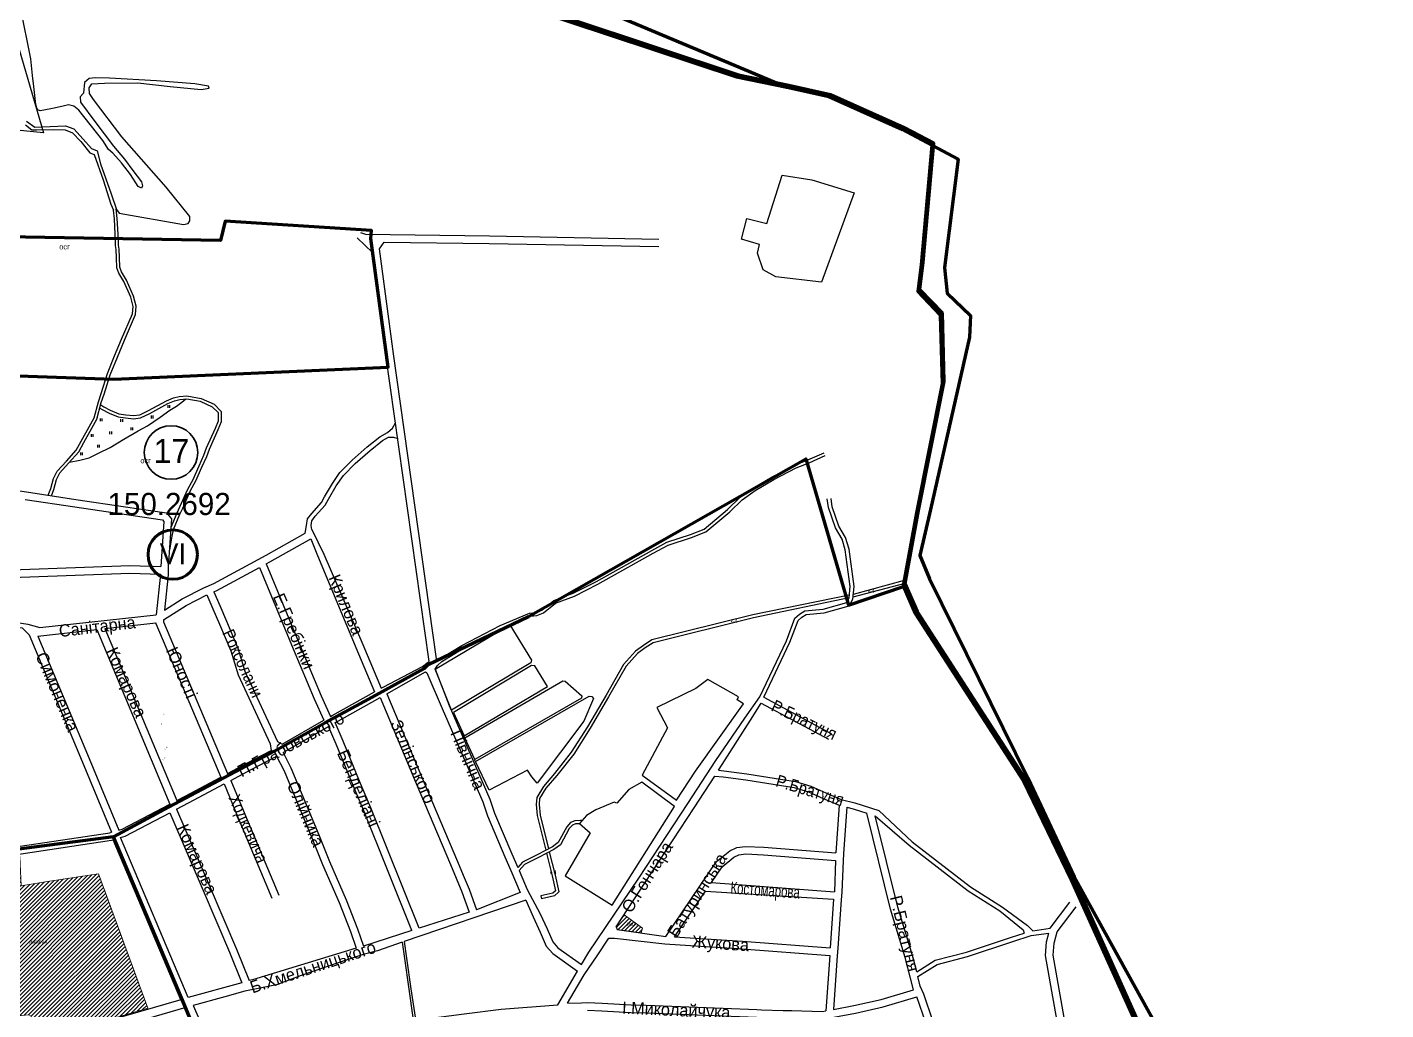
# Model space of a CAD drawing. Header units: millimetres. Extents: x 1378883 to 1389513, y 5662980 to 5673292.
# Drawn here: x 1385637 to 1387423, y 5668416 to 5669708 of the extents above; entities that cross this region are included whole.
import ezdxf
from ezdxf.enums import TextEntityAlignment as Align

# ---------------------------------------------------------------- set-up
doc = ezdxf.new("R2010")
doc.units = ezdxf.units.MM
doc.layers.add('_5Інше', color=252, linetype='Continuous', lineweight=25)
for name, color, linetype in [('N-raion', 1, 'Continuous'), ('PAY', 4, 'Continuous'), ('zona', 3, 'Continuous'), ('вулиці', 7, 'Continuous'), ('ВулНазва', 7, 'Continuous'), ('КартаСкан', 252, 'Continuous'), ('межа по генплану', 7, 'Continuous'), ('район', 6, 'Continuous'), ('Штамп', 7, 'Continuous')]:
    doc.layers.add(name, color=color, linetype=linetype)
doc.styles.add('GRAD', font='crr36__c.shx', dxfattribs={"oblique": 10})
picture_1 = doc.add_image_def('image1.tif', size_in_pixel=(29607, 29619))
pattern_1 = [(45, (2.4066, 2.8008), (-2.6516504294, 2.6516504294), [])]

# ---------------------------------------------------------------- blocks, each defined once
blk = doc.blocks.new('ТуріяВодоох')
at = {"layer": '_5Інше', "color": 140}
blk.add_lwpolyline([(48682, 27510), (48729, 27348), (48132, 27408), (47610, 27124), (47504, 26544), (47282, 26450), (47208, 26336), (47222, 26234), (47363, 26200), (47363, 26078), (47280, 26086), (47240, 25798), (47150, 25804), (47109, 25544), (47065, 25543), (47056, 25444), (47121, 25294), (47100, 25160), (46916, 25122), (46917, 25059), (46964, 25058), (46928, 24645), (46824, 24304)], dxfattribs=at)

msp = doc.modelspace()

# ---------------------------------------------------------------- hatches: boundary and pattern name
at = {"layer": 'вулиці', "lineweight": -2}
h = msp.add_hatch(dxfattribs=at)
h.set_pattern_fill('ANSI31', color=5, scale=30, style=0)
h.set_pattern_definition(pattern_1)
h.paths.add_polyline_path([(1385644.2, 5668373.9), (1385750.7, 5668405.2), (1385795.1, 5668418.4), (1385730.5, 5668595.2), (1385663.1, 5668585), (1385628.6, 5668579), (1385626.8, 5668617.7), (1385542.9, 5668607.7), (1385540, 5668604.6), (1385544.9, 5668500.8), (1385550.2, 5668402.9), (1385553.8, 5668401.8), (1385584, 5668404.7), (1385641.8, 5668410)])
h.paths.add_polyline_path([(1385633.7, 5668501.5), (1385668.7, 5668501.5), (1385668.7, 5668509), (1385633.7, 5668509)], flags=24)
h = msp.add_hatch(dxfattribs=at)
h.set_pattern_fill('ANSI31', color=2, scale=30, style=0)
h.set_pattern_definition(pattern_1)
h.paths.add_polyline_path([(1386410.9, 5668525.1), (1386412.4, 5668521.7), (1386444, 5668517.3), (1386445.7, 5668523.4), (1386421.5, 5668541.2)])
h.paths.add_polyline_path([(1386423.9, 5668526.8), (1386439.8, 5668526.8), (1386439.8, 5668531.8), (1386423.9, 5668531.8)], flags=24)

# ---------------------------------------------------------------- linework, layer by layer
at = {"layer": 'N-raion', "color": 1, "lineweight": 35}
msp.add_circle((1385825.8, 5669148.9), 35.2, dxfattribs=at)
at = {"layer": 'zona', "color": 3, "lineweight": 60}
msp.add_circle((1385828, 5669014.7), 32.5, dxfattribs=at)
at = {"layer": 'вулиці', "color": 7}
for p, q in [((1385822, 5669207.6), (1385822, 5669211.2)), ((1385824.4, 5669207.6), (1385824.4, 5669211.2)), ((1385732.9, 5669190), (1385732.9, 5669193.6)), ((1385735.3, 5669190), (1385735.3, 5669193.6)), ((1385759.9, 5669189.2), (1385759.9, 5669192.8)), ((1385762.3, 5669189.2), (1385762.3, 5669192.8)), ((1385799.9, 5669193.8), (1385799.9, 5669197.4)), ((1385802.3, 5669193.8), (1385802.3, 5669197.4)), ((1385721.1, 5669169.6), (1385721.1, 5669173.2)), ((1385723.5, 5669169.6), (1385723.5, 5669173.2)), ((1385745.3, 5669173.1), (1385745.3, 5669176.7)), ((1385747.7, 5669173.1), (1385747.7, 5669176.7)), ((1385773.2, 5669178.2), (1385773.2, 5669181.8)), ((1385775.6, 5669178.2), (1385775.6, 5669181.8)), ((1385729.5, 5669155.3), (1385729.5, 5669158.9)), ((1385731.9, 5669155.3), (1385731.9, 5669158.9)), ((1385707, 5669145.2), (1385707, 5669148.8)), ((1385709.4, 5669145.2), (1385709.4, 5669148.8))]:
    msp.add_line(p, q, dxfattribs=at)
for points in [[(1385635.9, 5669584.6), (1385646.5, 5669576.7), (1385686.9, 5669578.5), (1385698.1, 5669574.4), (1385710.2, 5669560.7), (1385721.1, 5669548.7), (1385728.7, 5669545.4), (1385732.8, 5669528.3), (1385746.9, 5669489.1), (1385754.1, 5669468.3), (1385757.5, 5669463.7), (1385842.3, 5669448.8), (1385848.3, 5669450.1), (1385850.5, 5669453.7), (1385850.3, 5669459.2), (1385819.4, 5669497.6), (1385760.9, 5669563.9), (1385723.8, 5669612.8), (1385718.7, 5669620.9), (1385718.1, 5669628.3), (1385721.6, 5669633.8), (1385738.3, 5669634.3), (1385782.3, 5669635), (1385824.8, 5669630.3), (1385865.3, 5669626.2), (1385875.8, 5669627.7), (1385875.2, 5669630.6), (1385856.9, 5669633.7), (1385806.5, 5669637.6), (1385744.8, 5669641), (1385725.9, 5669641.6), (1385717.9, 5669640.5), (1385712.1, 5669635.4), (1385710.8, 5669621.2), (1385706.2, 5669616.6), (1385706.9, 5669609.6), (1385725.7, 5669583.9), (1385750.1, 5669551.6), (1385764.5, 5669534.7), (1385775.4, 5669519.6), (1385787.1, 5669504.7), (1385788.3, 5669499.4), (1385786.8, 5669496.6), (1385782.5, 5669498.8), (1385772.3, 5669514.3), (1385760.8, 5669529.9), (1385749.1, 5669542.4), (1385743.7, 5669547.3), (1385736.2, 5669559), (1385704.7, 5669598.9), (1385697.9, 5669604.2), (1385691.1, 5669605.8), (1385683.8, 5669604.3), (1385670, 5669601.2), (1385658.5, 5669598.8), (1385653.5, 5669598.1), (1385650.4, 5669599.4), (1385649.2, 5669601.6), (1385647.9, 5669606.5), (1385645.3, 5669630.1), (1385643.4, 5669644.7), (1385641.2, 5669666.6), (1385627.8, 5669733.9)], [(1385664.4, 5669092.7), (1385667.9, 5669101.4), (1385671.3, 5669114.9), (1385676.2, 5669124.5), (1385688.1, 5669137.4), (1385701.2, 5669152), (1385707.8, 5669164), (1385718.3, 5669182.8), (1385724.7, 5669194.4), (1385730.3, 5669215.7), (1385733.9, 5669226.7), (1385742.1, 5669252.6), (1385751.6, 5669275.9), (1385760.7, 5669298.1), (1385775.3, 5669331.3), (1385776, 5669340.8), (1385772.8, 5669353.3), (1385763.8, 5669373.7), (1385757.2, 5669384.7), (1385754.3, 5669391.7), (1385754.1, 5669405), (1385753.6, 5669415.7), (1385752.8, 5669421.1), (1385752.3, 5669435.8), (1385751.2, 5669456.1), (1385749.9, 5669467.4)], [(1385668.5, 5669092.1), (1385671.7, 5669100.2), (1385675.1, 5669113.4), (1385679.5, 5669122.2), (1385691, 5669134.7), (1385704.5, 5669149.7), (1385711.3, 5669162), (1385721.8, 5669180.8), (1385728.4, 5669192.9), (1385734.1, 5669214.6), (1385737.7, 5669225.5), (1385745.9, 5669251.2), (1385755.3, 5669274.4), (1385764.4, 5669296.5), (1385779.2, 5669330.3), (1385780, 5669341.1), (1385776.6, 5669354.6), (1385767.3, 5669375.5), (1385760.8, 5669386.5), (1385758.3, 5669392.6), (1385758.1, 5669405.1), (1385757.6, 5669416.1), (1385756.8, 5669421.5), (1385756.3, 5669436), (1385755.1, 5669456.5), (1385753.7, 5669469.4)], [(1386074.8, 5669438.1), (1386081.5, 5669435.8), (1386244.5, 5669433.7), (1386467.4, 5669429.6)], [(1386162, 5668872.1), (1386165.3, 5668874.2), (1386108.2, 5669277.3), (1386090.5, 5669411.9), (1386070.6, 5669431.2)], [(1386174.9, 5668877.8), (1386118.1, 5669278.6), (1386099.9, 5669416.6), (1386106, 5669425.5)], [(1386106, 5669425.5), (1386244.3, 5669423.7), (1386467.3, 5669419.6)], [(1385733.3, 5669211.4), (1385737.2, 5669209.1), (1385745.9, 5669204.4), (1385757.3, 5669199.7), (1385766.5, 5669198.4), (1385776.2, 5669197.5), (1385784.6, 5669198.3), (1385796, 5669204), (1385820, 5669216.9), (1385828.9, 5669220.6), (1385836.6, 5669222.6), (1385846.7, 5669223.4), (1385865.3, 5669220), (1385882.3, 5669212.5), (1385891.7, 5669202.9), (1385891.7, 5669189.4), (1385887.2, 5669178.9), (1385875.8, 5669152.9), (1385872.3, 5669143.3), (1385865.9, 5669129.3), (1385858.1, 5669111.3), (1385850.9, 5669098.5), (1385840.7, 5669075.2), (1385837.1, 5669067.5), (1385828.7, 5669047.1), (1385826.8, 5669039.1), (1385823.7, 5669020.6)], [(1385692.3, 5669136.2), (1385705.7, 5669139), (1385718.2, 5669141.7), (1385730.2, 5669148.1), (1385745.7, 5669155.7), (1385763.5, 5669166.5), (1385782.4, 5669177.2), (1385794.6, 5669183.8), (1385811.4, 5669195.2), (1385824.4, 5669204.4), (1385832.9, 5669210), (1385840, 5669215.3), (1385845.3, 5669219.3)], [(1385732.2, 5669207.4), (1385735.3, 5669205.6), (1385744.2, 5669200.8), (1385756.2, 5669195.9), (1385766, 5669194.5), (1385776.2, 5669193.4), (1385785.7, 5669194.4), (1385797.8, 5669200.4), (1385821.7, 5669213.3), (1385830.1, 5669216.8), (1385837.3, 5669218.6), (1385846.5, 5669219.4), (1385864.2, 5669216.2), (1385880, 5669209.1), (1385887.7, 5669201.3), (1385887.7, 5669190.2), (1385883.6, 5669180.5), (1385872.1, 5669154.4), (1385868.5, 5669144.8), (1385862.2, 5669131), (1385854.5, 5669113), (1385847.4, 5669100.2), (1385837.1, 5669076.9), (1385833.4, 5669069.1), (1385825.7, 5669050.2)], [(1386002.3, 5669043), (1386003.8, 5669053.1), (1386005.3, 5669061.5), (1386010.7, 5669068.8), (1386023.5, 5669083.3), (1386027.7, 5669090.6), (1386038, 5669108.1), (1386047.8, 5669122.8), (1386064, 5669138.7), (1386083.7, 5669156.2), (1386100.5, 5669169.6), (1386110.4, 5669175), (1386117.1, 5669180.7), (1386120.9, 5669188)], [(1386010.9, 5669047.8), (1386009.9, 5669053.1), (1386011, 5669059.1), (1386015.4, 5669065.1), (1386028.4, 5669079.8), (1386032.9, 5669087.6), (1386043.1, 5669104.9), (1386052.5, 5669118.9), (1386068.1, 5669134.4), (1386087.6, 5669151.6), (1386103.8, 5669164.5), (1386111.9, 5669169), (1386118.5, 5669169), (1386123.8, 5669167.3)], [(1385358.4, 5669136.6), (1385414.3, 5669127.3), (1385510.8, 5669113.9), (1385541.3, 5669110.4), (1385635.5, 5669097), (1385700.6, 5669087.2), (1385765.8, 5669077.7), (1385819.9, 5669069.7), (1385826.4, 5669061.5), (1385822.2, 5668998.4), (1385821.8, 5668988.2), (1385817, 5668941.6)], [(1386174.9, 5668877.8), (1386179.4, 5668877.5), (1386208.3, 5668895.1), (1386258.5, 5668921.3), (1386297.2, 5668937.9), (1386305.9, 5668938.5), (1386313.4, 5668941.7), (1386329.3, 5668954.5), (1386354.5, 5668963.8), (1386385.2, 5668979.5), (1386457.8, 5669019.9), (1386477.7, 5669030.9), (1386508.9, 5669041), (1386526.8, 5669048.3), (1386557.7, 5669073.8), (1386574.3, 5669090), (1386591.7, 5669102.4), (1386616.3, 5669117.1), (1386646, 5669132.4), (1386663.3, 5669139.1), (1386684.4, 5669148.7)], [(1386176.1, 5668869.1), (1386181.7, 5668874.3), (1386210.3, 5668891.6), (1386260.2, 5668917.7), (1386298.2, 5668933.9), (1386306.9, 5668934.6), (1386315.4, 5668938.2), (1386331.3, 5668950.9), (1386356.1, 5668960.1), (1386387.1, 5668975.9), (1386459.7, 5669016.4), (1386479.3, 5669027.2), (1386510.3, 5669037.3), (1386528.8, 5669044.8), (1386560.4, 5669070.8), (1386576.9, 5669086.9), (1386593.9, 5669099), (1386618.3, 5669113.6), (1386647.7, 5669128.7), (1386664.9, 5669135.4), (1386686, 5669145)], [(1385634, 5669087.2), (1385699.1, 5669077.4), (1385764.3, 5669067.8), (1385814.5, 5669060.4), (1385816.2, 5669058.3), (1385812.2, 5668998.9)], [(1386599.9, 5668827.9), (1386635, 5668901.5), (1386646.2, 5668930.9), (1386652.2, 5668936.4), (1386659.4, 5668940.8), (1386683.4, 5668943), (1386714.2, 5668951.8), (1386717.4, 5668957.7), (1386718.9, 5668972.9), (1386712.4, 5669020.8), (1386708.1, 5669035.1), (1386699.3, 5669049.8), (1386690.4, 5669076.4), (1386688.7, 5669087.8)], [(1386605.2, 5668827.2), (1386639.6, 5668899.6), (1386650.4, 5668928), (1386655.2, 5668932.4), (1386661, 5668936), (1386684.4, 5668938), (1386717.6, 5668947.5), (1386722.3, 5668956.1), (1386723.9, 5668972.9), (1386717.3, 5669021.8), (1386712.7, 5669037.2), (1386703.8, 5669051.9), (1386695.3, 5669077.6), (1386693.6, 5669088.5)], [(1386010.9, 5669047.8), (1386026.5, 5669015.4), (1386077.9, 5668896.4), (1386102, 5668839.1)], [(1385817, 5668941.6), (1385840.5, 5668956.5), (1385868.7, 5668971.1), (1385881.9, 5668976.5), (1385950.7, 5669014), (1386002.3, 5669043)], [(1385950.8, 5669002.7), (1385955.5, 5669005.3), (1386009.5, 5669035.5), (1386017.6, 5669015.7), (1386068.7, 5668892.6), (1386093.2, 5668834.2)], [(1385510.2, 5668995), (1385510.5, 5668995), (1385589.2, 5668988.6), (1385615.8, 5668984.8), (1385771.8, 5668990.2), (1385811.9, 5668988.9)], [(1385605.1, 5668996.4), (1385616.4, 5668994.8), (1385771.8, 5669000.2), (1385812.2, 5668998.9)], [(1385882.2, 5668965.8), (1385886.2, 5668967.4), (1385942, 5668997.9)], [(1385942, 5668997.9), (1385986.4, 5668891), (1386014, 5668825), (1386026.6, 5668796.9)], [(1385950.8, 5669002.7), (1385995.6, 5668894.9), (1386023.2, 5668829), (1386035.3, 5668801.9)], [(1385811.9, 5668988.9), (1385806.3, 5668935.3)], [(1386790.9, 5668976.6), (1386722.5, 5668958.7)], [(1386789.9, 5668980.5), (1386722.9, 5668962.4)], [(1385815.9, 5668929.1), (1385845.5, 5668947.9), (1385872.9, 5668962)], [(1385872.9, 5668962), (1385880.9, 5668943.6), (1385889.4, 5668923.4), (1385904.4, 5668888.2), (1385914, 5668856.4), (1385956.2, 5668766), (1385957.3, 5668757.2)], [(1385882.2, 5668965.8), (1385890.1, 5668947.6), (1385898.6, 5668927.3), (1385913.8, 5668891.6), (1385923.3, 5668860), (1385965.9, 5668768.8), (1385971.7, 5668765.5)], [(1386717.7, 5668961.2), (1386591, 5668935.4), (1386458.1, 5668902.7), (1386446.9, 5668895.2), (1386436.4, 5668887.8), (1386420.9, 5668870.3), (1386397.8, 5668829.9), (1386373.4, 5668788.4), (1386352.1, 5668754.8), (1386329.9, 5668726.8), (1386315.4, 5668710), (1386306.6, 5668695.5), (1386306, 5668686.3), (1386307.2, 5668671.5), (1386318.5, 5668626)], [(1386717.4, 5668957.7), (1386591.9, 5668931.5), (1386459.7, 5668898.9), (1386449.2, 5668891.9), (1386439, 5668884.8), (1386424.2, 5668868), (1386401.2, 5668827.9), (1386376.8, 5668786.3), (1386355.4, 5668752.5), (1386333, 5668724.3), (1386318.6, 5668707.6), (1386310.5, 5668694.2), (1386310, 5668686.3), (1386311.2, 5668672.2), (1386322.2, 5668627.9)], [(1385494.6, 5668938.4), (1385564.2, 5668934.8), (1385637.3, 5668923.4)], [(1385573.5, 5668923.9), (1385629.9, 5668918.3), (1385639.2, 5668909.2), (1385708.8, 5668742.8), (1385747.6, 5668649.7)], [(1385637.3, 5668923.4), (1385653.2, 5668918.9), (1385806.3, 5668935.3)], [(1385738.7, 5668917.5), (1385805.9, 5668925.2)], [(1385805.9, 5668925.2), (1385805.9, 5668924.1), (1385891.1, 5668722.1)], [(1385815.9, 5668929.1), (1385815.9, 5668926.1), (1385900, 5668726.8)], [(1386172.9, 5668863.9), (1386271.2, 5668922.4), (1386299.9, 5668876), (1386298.7, 5668872.4), (1386194.5, 5668810.1), (1386172.9, 5668863.9)], [(1385650.8, 5668907.4), (1385728.4, 5668916.3)], [(1385650.8, 5668907.4), (1385718, 5668746.6), (1385757.2, 5668652.5)], [(1385728.4, 5668916.3), (1385824.3, 5668686.8)], [(1385738.7, 5668917.5), (1385833.2, 5668691.4)], [(1386102, 5668839.1), (1386104.7, 5668840.6), (1386156.6, 5668867.6), (1386162, 5668872.1)], [(1386172.9, 5668863.9), (1386176.1, 5668869.1), (1386176.1, 5668869.1)], [(1386197.3, 5668806.9), (1386211.4, 5668776.5), (1386321, 5668841.2), (1386304, 5668868.6), (1386299.8, 5668869), (1386197.3, 5668806.9)], [(1386109.5, 5668831.8), (1386160.4, 5668860.5), (1386162.2, 5668859.2)], [(1386162.2, 5668859.2), (1386182.2, 5668812.4), (1386235.6, 5668689.6), (1386241.9, 5668671.2), (1386264.8, 5668617.4), (1386272.6, 5668599.4), (1386284.8, 5668570.5)], [(1386172.9, 5668863.9), (1386191.5, 5668816.2), (1386244.9, 5668693.3), (1386251.3, 5668674.8), (1386274, 5668621.4), (1386281.8, 5668603.4)], [(1386340.9, 5668848.8), (1386344, 5668848.2), (1386365.8, 5668828.9), (1386365.6, 5668826.1), (1386225.4, 5668745.4), (1386212, 5668773.9), (1386340.9, 5668848.8)], [(1386490.5, 5668691.7), (1386515.4, 5668730), (1386578.6, 5668818.4), (1386570.2, 5668823.7), (1386572.1, 5668827.7), (1386531.5, 5668850.7), (1386515.8, 5668838.8), (1386464.5, 5668813.6), (1386478.5, 5668786.9), (1386445.1, 5668724.9), (1386490.5, 5668691.7)], [(1386035.3, 5668801.9), (1386037.7, 5668803.3), (1386093.2, 5668834.2)], [(1386109.5, 5668831.8), (1386157.2, 5668717.8), (1386202.4, 5668611.2), (1386209.9, 5668593.3), (1386217.6, 5668574.8), (1386227.3, 5668547.6)], [(1386041.5, 5668793.9), (1386042.7, 5668794.6), (1386100.7, 5668826.9)], [(1386100.7, 5668826.9), (1386148, 5668713.9), (1386193.2, 5668607.4), (1386200.7, 5668589.4), (1386208.3, 5668571.2), (1386217.8, 5668544.6)], [(1386375.8, 5668828.6), (1386379.2, 5668828.2), (1386381.1, 5668825.4), (1386368.6, 5668795.8), (1386307.2, 5668714.3), (1386300.3, 5668722.4), (1386294.4, 5668731.2), (1386244.2, 5668704.8), (1386226.2, 5668742.7), (1386375.8, 5668828.6)], [(1386365.5, 5668475.8), (1386375.2, 5668492), (1386440.9, 5668589.1), (1386505.4, 5668687.3), (1386542.3, 5668744.2), (1386580.3, 5668799.8), (1386599.9, 5668827.9)], [(1386545.7, 5668731.2), (1386550.6, 5668738.7), (1386587.7, 5668797.2), (1386601.6, 5668819.2)], [(1386601.6, 5668819.2), (1386690.5, 5668772.2)], [(1386605.2, 5668827.2), (1386694.3, 5668779.2)], [(1385971.7, 5668765.5), (1386026.6, 5668796.9)], [(1385973, 5668754.7), (1386032.8, 5668788.9)], [(1386142.6, 5668520.5), (1386079.4, 5668677.8), (1386064.3, 5668713.2), (1386043, 5668765.5), (1386032.8, 5668788.9)], [(1386152.1, 5668523.6), (1386088.6, 5668681.7), (1386073.5, 5668717), (1386052.2, 5668769.4), (1386041.5, 5668793.9)], [(1385900, 5668726.8), (1385926.3, 5668740.8), (1385957.3, 5668757.2)], [(1385904.6, 5668717.9), (1385931, 5668732), (1385962.1, 5668748.5), (1385964.3, 5668749.7)], [(1385964.3, 5668749.7), (1385974.4, 5668730.2), (1386010.8, 5668642.4), (1386025.1, 5668607.2), (1386046.7, 5668557.2), (1386061.6, 5668519.2), (1386069.4, 5668497.2)], [(1385973, 5668754.7), (1385983.5, 5668734.4), (1386020.1, 5668646.2), (1386034.3, 5668611.1), (1386055.9, 5668561), (1386071, 5668522.7), (1386079, 5668500.1)], [(1386410.9, 5668525.1), (1386449.2, 5668583.6), (1386513.8, 5668681.8), (1386540.8, 5668723.6)], [(1386540.8, 5668723.6), (1386551.9, 5668722.6), (1386581.8, 5668718.6), (1386628.6, 5668711), (1386645, 5668708.5), (1386664.2, 5668702.6), (1386683.5, 5668694.2), (1386704.4, 5668685.2)], [(1386545.7, 5668731.2), (1386552.8, 5668730.5), (1386583, 5668726.5), (1386629.8, 5668718.9), (1386646.8, 5668716.4), (1386667, 5668710.2), (1386686.7, 5668701.6), (1386707, 5668692.8), (1386725.1, 5668688.2), (1386756.5, 5668678.3)], [(1385832.9, 5668680), (1385848.8, 5668688.3), (1385895.7, 5668713.2)], [(1385833.2, 5668691.4), (1385844.2, 5668697.2), (1385891.1, 5668722.1)], [(1385895.7, 5668713.2), (1385913.5, 5668669.7), (1385927.2, 5668637), (1385950.5, 5668581.9), (1385958.3, 5668563.2)], [(1385904.6, 5668717.9), (1385922.7, 5668673.6), (1385936.4, 5668640.9), (1385959.7, 5668585.8), (1385967.5, 5668567.1)], [(1386405.9, 5668553.7), (1386487.6, 5668683.3), (1386444.8, 5668715.7), (1386427.7, 5668705.9), (1386412.1, 5668688), (1386408.3, 5668689.1), (1386384.4, 5668679.1), (1386372, 5668671.5), (1386362.8, 5668661.2), (1386376.7, 5668648.8), (1386343.9, 5668592.3), (1386405.9, 5668553.7)], [(1385757.2, 5668652.5), (1385761.6, 5668653.8), (1385824.3, 5668686.8)], [(1385759.3, 5668642.7), (1385765.4, 5668644.5), (1385824, 5668675.3)], [(1385824, 5668675.3), (1385848.4, 5668619.1), (1385864, 5668582.5), (1385887.4, 5668528), (1385902.8, 5668492.1), (1385919, 5668451.9)], [(1385832.9, 5668680), (1385857.6, 5668623), (1385873.2, 5668586.4), (1385896.6, 5668531.9), (1385912, 5668495.9), (1385928.7, 5668454.6)], [(1386714.2, 5668682.7), (1386710.1, 5668621.9), (1386709.6, 5668612), (1386708, 5668570.8), (1386706.9, 5668560.7), (1386702.7, 5668497.1), (1386701.9, 5668487.1), (1386696.9, 5668416.7)], [(1386704.4, 5668685.2), (1386700.1, 5668622.5)], [(1386714.2, 5668682.7), (1386722.9, 5668680.5), (1386740.7, 5668674.9)], [(1386802.3, 5668442.5), (1386801.5, 5668444.2), (1386791.2, 5668484.9), (1386772, 5668548.4), (1386740.7, 5668674.9)], [(1386806.3, 5668466.2), (1386800.9, 5668487.6), (1386781.6, 5668551.1), (1386751.8, 5668671.4)], [(1386751.8, 5668671.4), (1386796.4, 5668632.6), (1386873.8, 5668572.7), (1386915.5, 5668546.3), (1386946.4, 5668521.2), (1386947.4, 5668517)], [(1386756.5, 5668678.3), (1386800.3, 5668637.2), (1386877.2, 5668577.7), (1386918.9, 5668551.3), (1386951.8, 5668527.1), (1386958.8, 5668520)], [(1386366.4, 5668665.2), (1386364, 5668665), (1386356.8, 5668664.7), (1386351.2, 5668662.4), (1386346.1, 5668656.7), (1386335, 5668636), (1386327.3, 5668630.5), (1386307.2, 5668620.1), (1386288, 5668610.5), (1386281.8, 5668603.4)], [(1386363.1, 5668660.9), (1386357.6, 5668660.7), (1386353.6, 5668659.1), (1386349.4, 5668654.4), (1386338.1, 5668633.3), (1386329.3, 5668627.1), (1386309, 5668616.6), (1386290.5, 5668607.2), (1386283.5, 5668599.3)], [(1385463.7, 5668599.6), (1385507.2, 5668605.2), (1385628.7, 5668621.4), (1385747.5, 5668639.2), (1385749.7, 5668639.8)], [(1385562.2, 5668622.6), (1385627.3, 5668631.3), (1385745.3, 5668649), (1385747.6, 5668649.7)], [(1385838.7, 5668429.5), (1385749.7, 5668639.8)], [(1385848.4, 5668432.2), (1385759.3, 5668642.7)], [(1386319.5, 5668622), (1386326.9, 5668592.2), (1386331.2, 5668572.7), (1386327.8, 5668569.5), (1386311.9, 5668565.9), (1386313, 5668562.3)], [(1386323.1, 5668623.9), (1386330.8, 5668593.1), (1386335.7, 5668571.3), (1386329.8, 5668565.9), (1386313, 5668562.3)], [(1386476.2, 5668512.8), (1386543, 5668611.2), (1386560.4, 5668625.4), (1386569.7, 5668629.6), (1386581, 5668631.1), (1386605.4, 5668630.1), (1386700.1, 5668622.5)], [(1386536.5, 5668583.8), (1386550.5, 5668604.4), (1386565.7, 5668616.8), (1386572.5, 5668619.9), (1386581.4, 5668621.1), (1386604.8, 5668620.1), (1386699.6, 5668612.5)], [(1386283.5, 5668599.3), (1386294, 5668574.3)], [(1386699.6, 5668612.5), (1386698, 5668571.5)], [(1386536.5, 5668583.8), (1386698, 5668571.5)], [(1386284.8, 5668570.5), (1386227.3, 5668547.6)], [(1386294, 5668574.3), (1386311.2, 5668542.5), (1386320.2, 5668522.5), (1386327.7, 5668505.5), (1386334.5, 5668497.8), (1386365.5, 5668475.8)], [(1386487.8, 5668512.1), (1386528.6, 5668572.1)], [(1386528.6, 5668572.1), (1386697, 5668561.5)], [(1386292.1, 5668560.2), (1386132.4, 5668506.1)], [(1386217.8, 5668544.6), (1386152.1, 5668523.6)], [(1386292.1, 5668560.2), (1386302.1, 5668538.4), (1386311, 5668518.5), (1386319.2, 5668500.1), (1386327.8, 5668490.3), (1386360.3, 5668467.1)], [(1386697, 5668561.5), (1386692.7, 5668497.8)], [(1386982, 5668523.4), (1387007.8, 5668557.6)], [(1387022.7, 5668305.7), (1387017, 5668312.1), (1386985.6, 5668487.9), (1386986.9, 5668503.7), (1386991.1, 5668518.9), (1387015.8, 5668551.5)], [(1386142.6, 5668520.5), (1386079, 5668500.1)], [(1386347.1, 5668424.9), (1386368.9, 5668462.1), (1386386.2, 5668487.2), (1386401.3, 5668510.4)], [(1386401.3, 5668510.4), (1386408.9, 5668510.5), (1386475.2, 5668502.9), (1386576.6, 5668496.4), (1386692, 5668487.8)], [(1386410.9, 5668525.1), (1386412.4, 5668521.7), (1386476.2, 5668512.8)], [(1386487.8, 5668512.1), (1386577.2, 5668506.3), (1386692.7, 5668497.8)], [(1386806.3, 5668466.2), (1386830.6, 5668481.3), (1386871.6, 5668492.2), (1386930.9, 5668511.8), (1386947.4, 5668517)], [(1386807.8, 5668460.1), (1386833, 5668475.8), (1386873.3, 5668486.5), (1386932.7, 5668506.1), (1386956.6, 5668513.7), (1386980.2, 5668517.1)], [(1386958.8, 5668520), (1386982, 5668523.4)], [(1387004.5, 5668297.5), (1387007.6, 5668307.6), (1386975.5, 5668487.5), (1386977, 5668505.5), (1386980.2, 5668517.1)], [(1385838.7, 5668429.5), (1385726.6, 5668397), (1385590.3, 5668357.6), (1385567.4, 5668349.1), (1385495.2, 5668311.4), (1385482.2, 5668323.4), (1385500.1, 5668387.4), (1385510.5, 5668464.5), (1385507.3, 5668497.1)], [(1386129.6, 5668505.1), (1386097.3, 5668493.7), (1386078.5, 5668488.8), (1386046.9, 5668478.6), (1385996.9, 5668461.4), (1385964.6, 5668449.2), (1385922.6, 5668440.6), (1385896.5, 5668433.5), (1385854.8, 5668421.9), (1385883.7, 5668356)], [(1386069.4, 5668497.2), (1385933, 5668455.8), (1385928.7, 5668454.6)], [(1386129.6, 5668505.1), (1386132.6, 5668483.5), (1386138.4, 5668443.4), (1386143.7, 5668406.2), (1386144.3, 5668402.4)], [(1386132.4, 5668506.1), (1386135.6, 5668483.9), (1386141.3, 5668443.8), (1386146.6, 5668406.6), (1386147.3, 5668402.7)], [(1386692, 5668487.8), (1386686.7, 5668414.8)], [(1386334.2, 5668422.7), (1386360.3, 5668467.2)], [(1386877, 5668239.3), (1386867.1, 5668258.9), (1386843.8, 5668347.8), (1386838.5, 5668362.8), (1386827.7, 5668401.8), (1386815.8, 5668437), (1386811, 5668447.5), (1386807.8, 5668460.1)], [(1385919, 5668451.9), (1385848.4, 5668432.2)], [(1386696.9, 5668416.7), (1386723.8, 5668421.7), (1386759.6, 5668429.8), (1386802.3, 5668442.5)], [(1385753.9, 5668289.4), (1385873.1, 5668352.3), (1385845.1, 5668419.3), (1385577.5, 5668341.4)], [(1386147.3, 5668402.7), (1386211.2, 5668410.9), (1386259.8, 5668417.2), (1386334.2, 5668422.7)], [(1386347.1, 5668424.9), (1386365.7, 5668425.3), (1386373.2, 5668425.7), (1386392.5, 5668424.9), (1386430.7, 5668422.9), (1386450.5, 5668422.2), (1386551.6, 5668418.4), (1386596, 5668416.5), (1386602.2, 5668416.3), (1386630.9, 5668415.1), (1386641.9, 5668415.1), (1386682.2, 5668414), (1386686.7, 5668414.8)], [(1386373.3, 5668415.7), (1386392.1, 5668414.9), (1386430.2, 5668412.9), (1386450.1, 5668412.2), (1386551.2, 5668408.4), (1386595.5, 5668406.6), (1386601.8, 5668406.3), (1386630.7, 5668405.1), (1386641.7, 5668405.1), (1386683, 5668404), (1386725.8, 5668411.9), (1386762.2, 5668420.1), (1386806.5, 5668433.3)], [(1386830.9, 5668356.3), (1386829.4, 5668358.6), (1386818.1, 5668398.9), (1386806.5, 5668433.3)]]:
    msp.add_lwpolyline(points, dxfattribs=at)
at = {"layer": 'вулиці', "color": 7, "lineweight": -2}
msp.add_lwpolyline([(1385634.2, 5669579.8), (1385642.5, 5669573.2), (1385648.9, 5669573.2), (1385670.6, 5669573.5), (1385686.4, 5669573.2), (1385696.1, 5669569.1), (1385707.1, 5669557.6), (1385719, 5669542.8), (1385724.9, 5669540.9), (1385736.3, 5669507.3), (1385746.7, 5669475.2), (1385749.9, 5669467.4)], dxfattribs=at)
at = {"layer": 'вулиці', "color": 7}
msp.add_lwpolyline([(1386629.4, 5669513.6), (1386668.4, 5669507.5), (1386723.9, 5669490.4), (1386681.2, 5669372.7), (1386621.2, 5669379.8), (1386604.5, 5669389.1), (1386596.8, 5669411.2), (1386599.6, 5669422.3), (1386576, 5669429.4), (1386583, 5669456.5), (1386609.3, 5669450), (1386629.4, 5669513.6)], close=True, dxfattribs=at)
at = {"layer": 'ВулНазва', "color": 7, "lineweight": 9}
for points in [[(1385540, 5668604.6), (1385542.9, 5668607.7), (1385626.8, 5668617.7), (1385628.6, 5668579), (1385663.1, 5668585), (1385730.5, 5668595.2), (1385795.1, 5668418.4), (1385750.7, 5668405.2), (1385644.2, 5668373.9), (1385642, 5668407.7), (1385638.7, 5668409.8), (1385584, 5668404.7), (1385553.8, 5668401.8), (1385550.2, 5668402.9), (1385544.9, 5668500.8), (1385540, 5668604.6)], [(1386421.5, 5668541.2), (1386445.7, 5668523.4), (1386444, 5668517.3), (1386412.4, 5668521.7), (1386410.9, 5668525.1), (1386421.5, 5668541.2)]]:
    msp.add_lwpolyline(points, close=True, dxfattribs=at)
at = {"layer": 'межа по генплану', "color": 3, "lineweight": 70}
for points in [[(1386262.6, 5669786.1), (1386580.5, 5669652.4), (1386635.6, 5669629.2), (1386690.6, 5669616.9), (1386787.5, 5669573.6), (1386861, 5669534.5), (1386842.8, 5669392), (1386846.2, 5669358.5), (1386876.9, 5669329), (1386875.8, 5669300.7), (1386824.3, 5669074.2), (1386810.3, 5669013.5), (1386823, 5668982.8), (1386952.6, 5668720.8), (1387013.2, 5668591.1), (1387142, 5668359), (1387170.5, 5668335.6), (1387305.8, 5668264.4), (1387429.9, 5668210.1)], [(1386237.9, 5669753), (1386569.4, 5669642.7), (1386635.6, 5669629.2), (1386690.6, 5669616.9), (1386787.5, 5669573.6), (1386826.1, 5669553.1), (1386812.1, 5669395.8), (1386807.7, 5669360.4), (1386837.3, 5669329.5), (1386839.7, 5669239.4), (1386805.9, 5669069.8), (1386788.5, 5668973.8), (1386804.3, 5668937.1), (1386946.8, 5668716.7), (1387009.6, 5668587.2), (1387122.9, 5668335.4), (1387202.2, 5668295.6), (1387316.8, 5668238), (1387409.5, 5668191.4), (1387569.6, 5667964.8)], [(1386237.9, 5669753), (1386569.4, 5669642.7), (1386635.6, 5669629.2), (1386690.6, 5669616.9), (1386787.5, 5669573.6), (1386826.1, 5669553.1), (1386812.1, 5669395.8), (1386807.7, 5669360.4), (1386837.3, 5669329.5), (1386839.7, 5669239.4), (1386805.9, 5669069.8), (1386788.5, 5668973.8), (1386804.3, 5668937.1), (1386946.8, 5668716.7), (1387009.6, 5668587.2), (1387122.9, 5668335.4), (1387202.2, 5668295.6), (1387316.8, 5668238), (1387409.5, 5668191.4), (1387569.6, 5667964.8)]]:
    msp.add_lwpolyline(points, dxfattribs=at)
at = {"layer": 'межа по генплану', "color": 5, "lineweight": 70}
msp.add_lwpolyline([(1386237.9, 5669753), (1386569.4, 5669642.7), (1386635.6, 5669629.2), (1386690.6, 5669616.9), (1386787.5, 5669573.6), (1386826.1, 5669553.1), (1386812.1, 5669395.8), (1386807.7, 5669360.4), (1386837.3, 5669329.5), (1386839.7, 5669239.4), (1386805.9, 5669069.8), (1386788.5, 5668973.8), (1386804.3, 5668937.1), (1386946.8, 5668716.7), (1387009.6, 5668587.2), (1387122.9, 5668335.4), (1387202.2, 5668295.6), (1387316.8, 5668238), (1387409.5, 5668191.4), (1387569.6, 5667964.8)], dxfattribs=at)
msp.add_lwpolyline([(1386237.9, 5669753), (1386569.4, 5669642.7), (1386635.6, 5669629.2), (1386690.6, 5669616.9), (1386787.5, 5669573.6), (1386826.1, 5669553.1), (1386812.1, 5669395.8), (1386807.7, 5669360.4), (1386837.3, 5669329.5), (1386839.7, 5669239.4), (1386805.9, 5669069.8), (1386788.5, 5668973.8), (1386804.3, 5668937.1), (1386946.8, 5668716.7), (1387009.6, 5668587.2), (1387122.9, 5668335.4), (1387202.2, 5668295.6), (1387316.8, 5668238), (1387409.5, 5668191.4), (1387569.6, 5667964.8)], dxfattribs=at)
at = {"layer": 'межа по генплану', "color": 2, "lineweight": 70}
msp.add_lwpolyline([(1386237.9, 5669753), (1386569.4, 5669642.7), (1386635.6, 5669629.2), (1386690.6, 5669616.9), (1386787.5, 5669573.6), (1386826.1, 5669553.1), (1386812.1, 5669395.8), (1386807.7, 5669360.4), (1386837.3, 5669329.5), (1386839.7, 5669239.4), (1386805.9, 5669069.8), (1386788.5, 5668973.8), (1386804.3, 5668937.1), (1386946.8, 5668716.7), (1387009.6, 5668587.2), (1387122.9, 5668335.4), (1387202.2, 5668295.6), (1387316.8, 5668238), (1387409.5, 5668191.4), (1387569.6, 5667964.8)], dxfattribs=at)
at = {"layer": 'межа по генплану', "color": 1, "lineweight": 70}
msp.add_lwpolyline([(1386240.4, 5669755.8), (1386571.8, 5669645.5), (1386638, 5669632), (1386693, 5669619.7), (1386789.9, 5669576.4), (1386828.6, 5669555.9), (1386814.5, 5669398.6), (1386810.1, 5669363.2), (1386839.7, 5669332.4), (1386842.1, 5669242.2), (1386808.3, 5669072.6), (1386790.9, 5668976.6), (1386806.7, 5668939.9), (1386949.2, 5668719.5), (1387012, 5668590), (1387125.3, 5668338.2), (1387204.6, 5668298.4), (1387319.2, 5668240.8), (1387411.9, 5668194.2), (1387572, 5667967.6)], dxfattribs=at)
at = {"layer": 'район', "color": 6, "lineweight": 100}
for points in [[(1385374, 5669258.6), (1385750.4, 5669245.3), (1386111.4, 5669260.9), (1386088.7, 5669430.4), (1386089.3, 5669440.8), (1385896.9, 5669453.2), (1385890.9, 5669427.8), (1385505.5, 5669434.4), (1385529.6, 5669594.4), (1385613.2, 5669763.8), (1385636.7, 5669772.8), (1385695.1, 5669941.5), (1385729.7, 5669969.7), (1385778, 5669993.7)], [(1385875.4, 5668345.6), (1385843, 5668423.5), (1385750, 5668643.6), (1385822.6, 5668682.7), (1385961.2, 5668756.2), (1386028.1, 5668793.5), (1386095.2, 5668829.7), (1386158.5, 5668865), (1386163.8, 5668870.2), (1386295.7, 5668933.1), (1386660.7, 5669140.6), (1386716.6, 5668948.3), (1386789, 5668972.7)], [(1385750, 5668643.6), (1385551.2, 5668617.6), (1385533.4, 5668615.3), (1385362.9, 5668589.1), (1385070.9, 5668598), (1385071.7, 5668613.8), (1384902.7, 5668627.1), (1384917.9, 5668787.7), (1384812.2, 5668791.7), (1384734.7, 5668796.6), (1384684.4, 5668680.2), (1384644.8, 5668708.1), (1384492.9, 5668802.3), (1384182.9, 5669099.1)]]:
    msp.add_lwpolyline(points, dxfattribs=at)

# ---------------------------------------------------------------- block references
at = {"layer": 'вулиці', "color": 7}
msp.add_blockref('ТуріяВодоох', (1336928.9, 5642221.4), dxfattribs=at)

# ---------------------------------------------------------------- texts
at = {"layer": 'N-raion', "color": 1, "lineweight": 35}
msp.add_text('17', height=31.73, dxfattribs=at).set_placement((1385802.7, 5669135))
msp.add_text('150.2692', height=29.05, dxfattribs=at).set_placement((1385823.2, 5669066.7), align=Align.CENTER)
at = {"layer": 'PAY', "color": 7}
for p in [(1386746.6, 5668966.9), (1386566, 5668927.4), (1386328.1, 5668596.9)]:
    msp.add_text('к-4', height=5, dxfattribs=at).set_placement(p, align=Align.MIDDLE)
at = {"layer": 'zona', "color": 3, "lineweight": 60}
msp.add_text('VI', height=27.66, dxfattribs=at).set_placement((1385810.9, 5669001.9))
at = {"layer": 'вулиці', "color": 7}
for p in [(1385678.8, 5669415.9), (1385785.5, 5669134.8)]:
    msp.add_text('осг', height=7, dxfattribs=at).set_placement(p)
at = {"layer": 'вулиці', "color": 7, "style": 'GRAD'}
for p in [(1385819.9, 5668760), (1385817.3, 5668746.4)]:
    msp.add_text('4', height=2, rotation=25.5859, dxfattribs=at).set_placement(p)
at = {"layer": 'ВулНазва', "color": 1, "lineweight": 9}
for s, rotation, p in [('Крилова', 292.693, (1386053.9, 5668947.8)), ('Е.Гребiнки', 293.3059, (1385985.8, 5668913.3)), ('Санітарна', 6.7353, (1385728.9, 5668918.1)), ('Симоненка', 292.9896, (1385676.2, 5668834.3)), ('Комарова', 294.0232, (1385765.1, 5668845.8)), ('Юностi', 292.9859, (1385840.2, 5668859.7)), ('П.Грабовського', 28.0989, (1385984.1, 5668763.5)), ('Зелiнського', 293.284, (1386144.5, 5668742.6)), ('Північна', 292.9943, (1386216.5, 5668745.3)), ('Бенделіані', 293.4374, (1386070.7, 5668706.9)), ('Олiйника', 292.9235, (1386003.3, 5668674)), ('Комарова', 294.0232, (1385858.1, 5668613.4)), ('О.Гончара', 57.786, (1386453.7, 5668589.5)), ('Батуринська', 57.6363, (1386519.4, 5668565.7)), ('Р.Братуня', 283.5796, (1386788.3, 5668516.1)), ('Жукова', 356.2283, (1386548.2, 5668501.3)), ('Б.Хмельницького', 18.3378, (1386013, 5668470.2)), ('І.Миколайчука', 357.3976, (1386490, 5668414.2))]:
    msp.add_text(s, height=16, rotation=rotation, dxfattribs=at).set_placement(p, align=Align.MIDDLE)
for s, rotation, width, p in [('Роксолани', 294.7495, 0.9, (1385920.1, 5668871.7)), ('Р.Братуня', 334.4906, 0.9, (1386657.4, 5668795.3)), ('Р.Братуня', 343.206, 0.9, (1386665.4, 5668702.5)), ('Ходкевича', 293.6154, 0.9, (1385925.4, 5668653.4)), ('Костомарова', 355.9393, 0.7, (1386606.9, 5668571.3))]:
    msp.add_text(s, height=16, rotation=rotation, dxfattribs=dict(at, width=width)).set_placement(p, align=Align.MIDDLE)
at = {"layer": 'ВулНазва', "color": 7, "lineweight": 9}
for s, p in [('маг.', (1386431.9, 5668529.3)), ('лікарня', (1385651.2, 5668505.2))]:
    msp.add_text(s, height=5, dxfattribs=at).set_placement(p, align=Align.MIDDLE)
at = {"layer": 'Штамп', "color": 6, "style": 'GRAD'}
for height, p in [(1.94, (1385815.7, 5668803.8)), (1.94, (1385813.2, 5668790.5)), (2, (1385817.5, 5668757.2)), (2, (1385814.9, 5668743.6))]:
    msp.add_text('4', height=height, rotation=25.5859, dxfattribs=at).set_placement(p)

# ---------------------------------------------------------------- pictures from other files: only their frames are drawn
at = {"layer": 'КартаСкан'}
image = msp.add_image(picture_1, insert=(1378952, 5663192.3), size_in_units=(10026.9, 10031), rotation=0.39543, dxfattribs=at)
image.dxf.flags = 15

doc.saveas('drawing.dxf')
